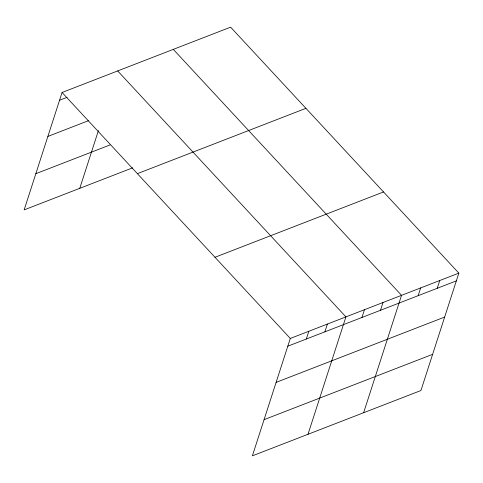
<?xml version="1.0" encoding="UTF-8"?>
<svg xmlns="http://www.w3.org/2000/svg" width="483" height="483" viewBox="0 0 483 483"><rect width="100%" height="100%" fill="white"/><g stroke="black" fill="none" stroke-linecap="round" stroke-linejoin="round"><path stroke-width="0.72" d="M458.85 273.124L290.301 338.444L252.386 455.837L420.935 390.518L458.85 273.124L230.614 27.163L62.066 92.482L24.15 209.876L132.644 167.83M79.773 188.322L98.405 130.633M306.337 339.018L308.842 331.26M324.878 331.833L327.383 324.075M308.003 434.283L345.925 316.89L117.689 70.929M361.954 317.464L364.46 309.706M380.495 310.279L383.001 302.521M363.627 412.724L401.542 295.336L173.306 49.375M418.139 295.687L420.645 287.928M437.242 288.285L439.747 280.526M59.56 100.241L67.113 97.312M47.877 136.423L88.389 120.72M35.833 173.699L109.997 144.954M137.383 173.651L305.932 108.331M214.983 257.276L383.532 191.956M287.796 346.202L456.344 280.883M276.107 382.379L444.662 317.059M264.068 419.655L432.617 354.335M62.066 92.482L290.301 338.444"/></g></svg>
